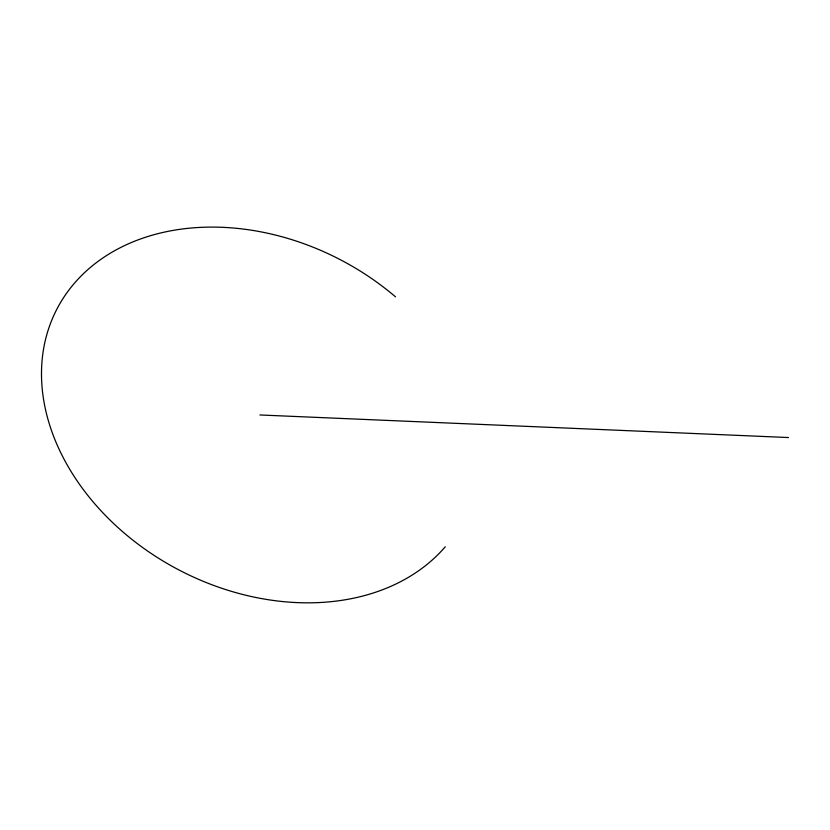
<?xml version="1.0" encoding="UTF-8"?>
<svg xmlns="http://www.w3.org/2000/svg" width="830" height="830" viewBox="0 0 830 830"><rect width="100%" height="100%" fill="white"/><g stroke="black" fill="none" stroke-linecap="round" stroke-linejoin="round"><path stroke-width="1.25" d="M259.873 414.969L788.5 437.545M445.285 546.763A228.935 174.86 27.7 0 1 137.552 543.764A228.935 174.86 27.7 0 1 83.726 273.423A228.935 174.86 27.7 0 1 395.547 296.881"/></g></svg>
